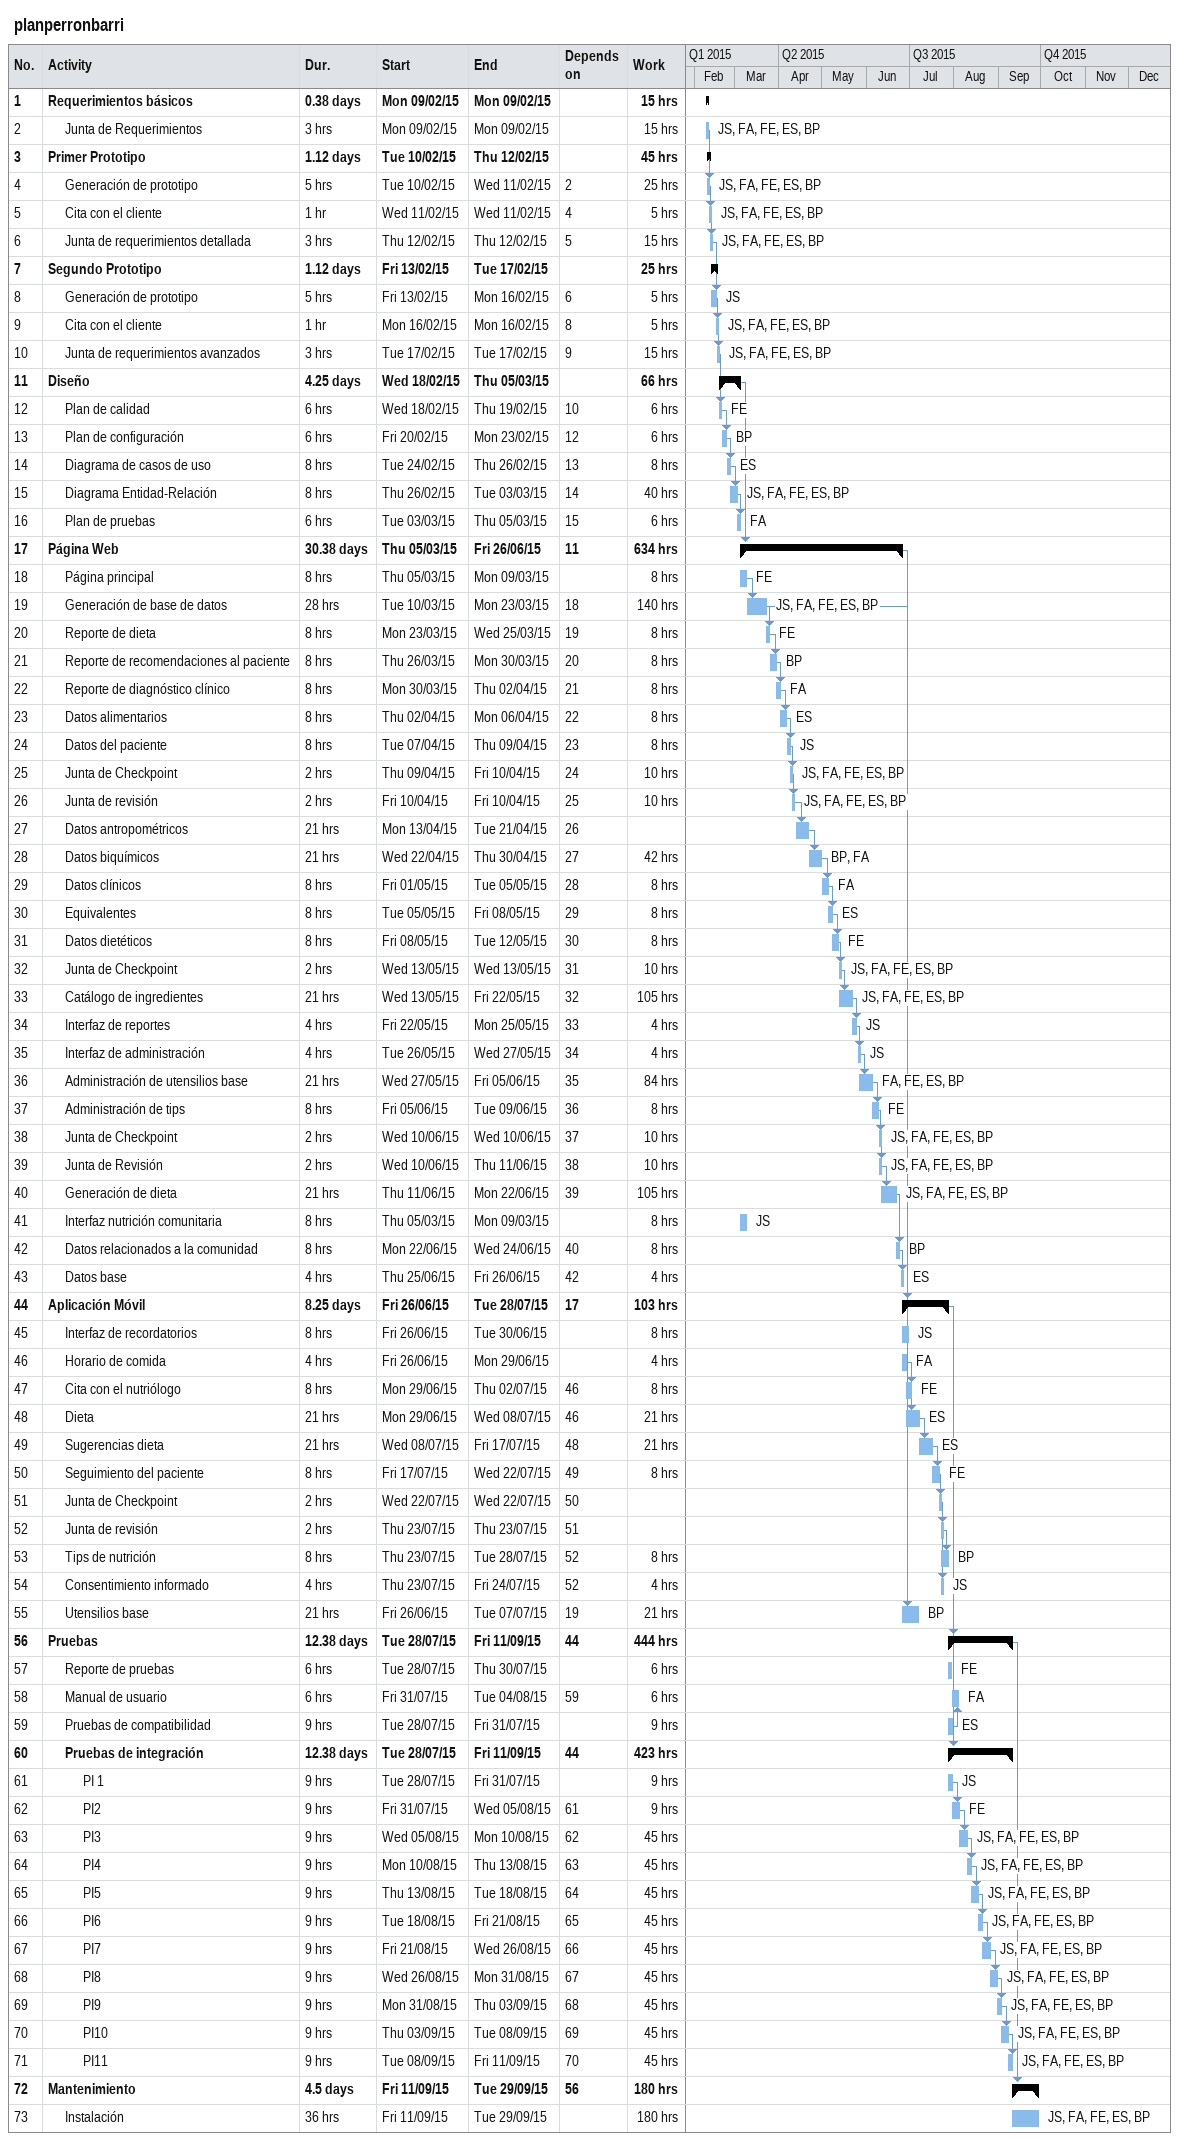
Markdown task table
planperronbarri

| ID | Level | Task | Duration | Start | Finish | Predecessors | Resources | Work (h) |
|---|---|---|---|---|---|---|---|---|
| 1 | 1 | **Requerimientos básicos** | 0.38d | 2015-02-09 | 2015-02-09 |  |  | 15 |
| 2 | 2 | Junta de Requerimientos | 3h | 2015-02-09 | 2015-02-09 |  | JS, FA, FE, ES, BP | 15 |
| 3 | 1 | **Primer Prototipo** | 1.12d | 2015-02-10 | 2015-02-12 |  |  | 45 |
| 4 | 2 | Generación de prototipo | 5h | 2015-02-10 | 2015-02-11 | 2 | JS, FA, FE, ES, BP | 25 |
| 5 | 2 | Cita con el cliente | 1h | 2015-02-11 | 2015-02-11 | 4 | JS, FA, FE, ES, BP | 5 |
| 6 | 2 | Junta de requerimientos detallada | 3h | 2015-02-12 | 2015-02-12 | 5 | JS, FA, FE, ES, BP | 15 |
| 7 | 1 | **Segundo Prototipo** | 1.12d | 2015-02-13 | 2015-02-17 |  |  | 25 |
| 8 | 2 | Generación de prototipo | 5h | 2015-02-13 | 2015-02-16 | 6 | JS | 5 |
| 9 | 2 | Cita con el cliente | 1h | 2015-02-16 | 2015-02-16 | 8 | JS, FA, FE, ES, BP | 5 |
| 10 | 2 | Junta de requerimientos avanzados | 3h | 2015-02-17 | 2015-02-17 | 9 | JS, FA, FE, ES, BP | 15 |
| 11 | 1 | **Diseño** | 4.25d | 2015-02-18 | 2015-03-05 |  |  | 66 |
| 12 | 2 | Plan de calidad | 6h | 2015-02-18 | 2015-02-19 | 10 | FE | 6 |
| 13 | 2 | Plan de configuración | 6h | 2015-02-20 | 2015-02-23 | 12 | BP | 6 |
| 14 | 2 | Diagrama de casos de uso | 8h | 2015-02-24 | 2015-02-26 | 13 | ES | 8 |
| 15 | 2 | Diagrama Entidad-Relación | 8h | 2015-02-26 | 2015-03-03 | 14 | JS, FA, FE, ES, BP | 40 |
| 16 | 2 | Plan de pruebas | 6h | 2015-03-03 | 2015-03-05 | 15 | FA | 6 |
| 17 | 1 | **Página Web** | 30.38d | 2015-03-05 | 2015-06-26 | 11 |  | 634 |
| 18 | 2 | Página principal | 8h | 2015-03-05 | 2015-03-09 |  | FE | 8 |
| 19 | 2 | Generación de base de datos | 28h | 2015-03-10 | 2015-03-23 | 18 | JS, FA, FE, ES, BP | 140 |
| 20 | 2 | Reporte de dieta | 8h | 2015-03-23 | 2015-03-25 | 19 | FE | 8 |
| 21 | 2 | Reporte de recomendaciones al paciente | 8h | 2015-03-26 | 2015-03-30 | 20 | BP | 8 |
| 22 | 2 | Reporte de diagnóstico clínico | 8h | 2015-03-30 | 2015-04-02 | 21 | FA | 8 |
| 23 | 2 | Datos alimentarios | 8h | 2015-04-02 | 2015-04-06 | 22 | ES | 8 |
| 24 | 2 | Datos del paciente | 8h | 2015-04-07 | 2015-04-09 | 23 | JS | 8 |
| 25 | 2 | Junta de Checkpoint | 2h | 2015-04-09 | 2015-04-10 | 24 | JS, FA, FE, ES, BP | 10 |
| 26 | 2 | Junta de revisión | 2h | 2015-04-10 | 2015-04-10 | 25 | JS, FA, FE, ES, BP | 10 |
| 27 | 2 | Datos antropométricos | 21h | 2015-04-13 | 2015-04-21 | 26 |  |  |
| 28 | 2 | Datos biquímicos | 21h | 2015-04-22 | 2015-04-30 | 27 | BP, FA | 42 |
| 29 | 2 | Datos clínicos | 8h | 2015-05-01 | 2015-05-05 | 28 | FA | 8 |
| 30 | 2 | Equivalentes | 8h | 2015-05-05 | 2015-05-08 | 29 | ES | 8 |
| 31 | 2 | Datos dietéticos | 8h | 2015-05-08 | 2015-05-12 | 30 | FE | 8 |
| 32 | 2 | Junta de Checkpoint | 2h | 2015-05-13 | 2015-05-13 | 31 | JS, FA, FE, ES, BP | 10 |
| 33 | 2 | Catálogo de ingredientes | 21h | 2015-05-13 | 2015-05-22 | 32 | JS, FA, FE, ES, BP | 105 |
| 34 | 2 | Interfaz de reportes | 4h | 2015-05-22 | 2015-05-25 | 33 | JS | 4 |
| 35 | 2 | Interfaz de administración | 4h | 2015-05-26 | 2015-05-27 | 34 | JS | 4 |
| 36 | 2 | Administración de utensilios base | 21h | 2015-05-27 | 2015-06-05 | 35 | FA, FE, ES, BP | 84 |
| 37 | 2 | Administración de tips | 8h | 2015-06-05 | 2015-06-09 | 36 | FE | 8 |
| 38 | 2 | Junta de Checkpoint | 2h | 2015-06-10 | 2015-06-10 | 37 | JS, FA, FE, ES, BP | 10 |
| 39 | 2 | Junta de Revisión | 2h | 2015-06-10 | 2015-06-11 | 38 | JS, FA, FE, ES, BP | 10 |
| 40 | 2 | Generación de dieta | 21h | 2015-06-11 | 2015-06-22 | 39 | JS, FA, FE, ES, BP | 105 |
| 41 | 2 | Interfaz nutrición comunitaria | 8h | 2015-03-05 | 2015-03-09 |  | JS | 8 |
| 42 | 2 | Datos relacionados a la comunidad | 8h | 2015-06-22 | 2015-06-24 | 40 | BP | 8 |
| 43 | 2 | Datos base | 4h | 2015-06-25 | 2015-06-26 | 42 | ES | 4 |
| 44 | 1 | **Aplicación Móvil** | 8.25d | 2015-06-26 | 2015-07-28 | 17 |  | 103 |
| 45 | 2 | Interfaz de recordatorios | 8h | 2015-06-26 | 2015-06-30 |  | JS | 8 |
| 46 | 2 | Horario de comida | 4h | 2015-06-26 | 2015-06-29 |  | FA | 4 |
| 47 | 2 | Cita con el nutriólogo | 8h | 2015-06-29 | 2015-07-02 | 46 | FE | 8 |
| 48 | 2 | Dieta | 21h | 2015-06-29 | 2015-07-08 | 46 | ES | 21 |
| 49 | 2 | Sugerencias dieta | 21h | 2015-07-08 | 2015-07-17 | 48 | ES | 21 |
| 50 | 2 | Seguimiento del paciente | 8h | 2015-07-17 | 2015-07-22 | 49 | FE | 8 |
| 51 | 2 | Junta de Checkpoint | 2h | 2015-07-22 | 2015-07-22 | 50 |  |  |
| 52 | 2 | Junta de revisión | 2h | 2015-07-23 | 2015-07-23 | 51 |  |  |
| 53 | 2 | Tips de nutrición | 8h | 2015-07-23 | 2015-07-28 | 52 | BP | 8 |
| 54 | 2 | Consentimiento informado | 4h | 2015-07-23 | 2015-07-24 | 52 | JS | 4 |
| 55 | 2 | Utensilios base | 21h | 2015-06-26 | 2015-07-07 | 19 | BP | 21 |
| 56 | 1 | **Pruebas** | 12.38d | 2015-07-28 | 2015-09-11 | 44 |  | 444 |
| 57 | 2 | Reporte de pruebas | 6h | 2015-07-28 | 2015-07-30 |  | FE | 6 |
| 58 | 2 | Manual de usuario | 6h | 2015-07-31 | 2015-08-04 | 59 | FA | 6 |
| 59 | 2 | Pruebas de compatibilidad | 9h | 2015-07-28 | 2015-07-31 |  | ES | 9 |
| 60 | 2 | **Pruebas de integración** | 12.38d | 2015-07-28 | 2015-09-11 | 44 |  | 423 |
| 61 | 3 | PI 1 | 9h | 2015-07-28 | 2015-07-31 |  | JS | 9 |
| 62 | 3 | PI2 | 9h | 2015-07-31 | 2015-08-05 | 61 | FE | 9 |
| 63 | 3 | PI3 | 9h | 2015-08-05 | 2015-08-10 | 62 | JS, FA, FE, ES, BP | 45 |
| 64 | 3 | PI4 | 9h | 2015-08-10 | 2015-08-13 | 63 | JS, FA, FE, ES, BP | 45 |
| 65 | 3 | PI5 | 9h | 2015-08-13 | 2015-08-18 | 64 | JS, FA, FE, ES, BP | 45 |
| 66 | 3 | PI6 | 9h | 2015-08-18 | 2015-08-21 | 65 | JS, FA, FE, ES, BP | 45 |
| 67 | 3 | PI7 | 9h | 2015-08-21 | 2015-08-26 | 66 | JS, FA, FE, ES, BP | 45 |
| 68 | 3 | PI8 | 9h | 2015-08-26 | 2015-08-31 | 67 | JS, FA, FE, ES, BP | 45 |
| 69 | 3 | PI9 | 9h | 2015-08-31 | 2015-09-03 | 68 | JS, FA, FE, ES, BP | 45 |
| 70 | 3 | PI10 | 9h | 2015-09-03 | 2015-09-08 | 69 | JS, FA, FE, ES, BP | 45 |
| 71 | 3 | PI11 | 9h | 2015-09-08 | 2015-09-11 | 70 | JS, FA, FE, ES, BP | 45 |
| 72 | 1 | **Mantenimiento** | 4.5d | 2015-09-11 | 2015-09-29 | 56 |  | 180 |
| 73 | 2 | Instalación | 36h | 2015-09-11 | 2015-09-29 |  | JS, FA, FE, ES, BP | 180 |
